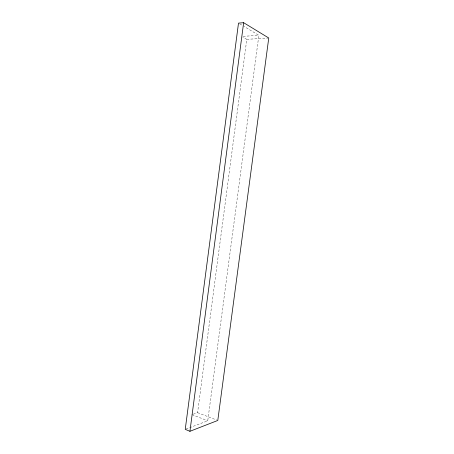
<?xml version="1.0" encoding="UTF-8"?>
<svg xmlns="http://www.w3.org/2000/svg" width="454" height="454" viewBox="0 0 454 454"><rect width="100%" height="100%" fill="white"/><g stroke="black" fill="none" stroke-linecap="round" stroke-linejoin="round"><path stroke-width="0.34" stroke-dasharray="2.27 1.7" d="M193.228 414.207L197.581 412.669L246.794 39.339L242.833 37.075M185.896 429.115L207.745 420.796L258.854 35.321L243.894 26.343M243.077 36.343L258.854 35.321M246.794 39.339L268.076 38.04M197.581 412.669L216.484 419.956M191.985 414.644L207.745 420.796M239.701 23.829L243.293 25.986"/><path stroke-width="0.68" d="M189.931 431.3L243.645 22.7L238.503 23.114L185.238 429.365L189.931 431.3L217.789 420.461L268.762 38L243.645 22.7"/></g></svg>
